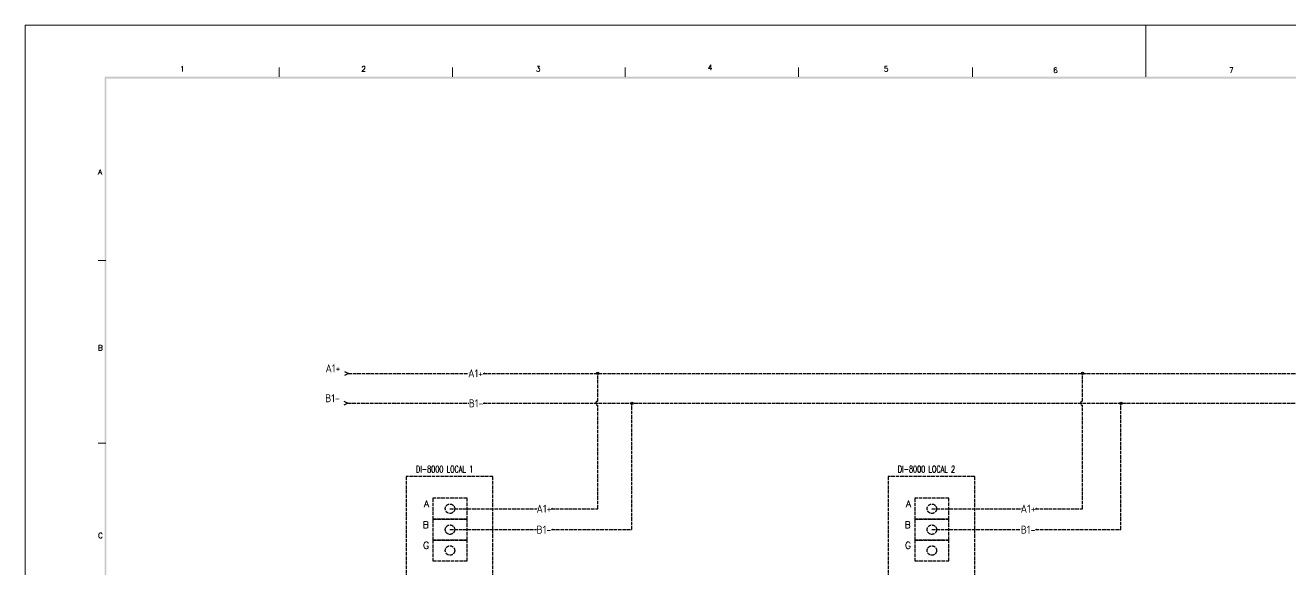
# Model space of a CAD drawing. Header units: millimetres. Extents: x 67033 to 212947, y 35102 to 335921.
# Drawn here: x 67033 to 71308, y 160605 to 162445 of the extents above; entities that cross this region are included whole.
import ezdxf
from ezdxf.enums import TextEntityAlignment as Align

# ---------------------------------------------------------------- set-up
doc = ezdxf.new("R2010")
doc.units = ezdxf.units.MM
doc.linetypes.add('ACAD_ISO02W100', pattern=[15, 12, -3])
for name, color, linetype in [('BORDER', 7, 'Continuous'), ('DESC', 1, 'Continuous'), ('MISC', 2, 'Continuous'), ('RED_2.5mm^2', 1, 'Continuous'), ('SYMS', 7, 'Continuous'), ('WIRES', 7, 'Continuous')]:
    doc.layers.add(name, color=color, linetype=linetype)
doc.styles.add('3', font='ROMANS.SHX', dxfattribs={"width": 0.75})
doc.styles.add('ROMANS', font='romans.shx', dxfattribs={"height": 0.3})
doc.styles.add('WD', font='romans.shx')
doc.styles.add('WD_IEC', font='isocp2.shx', dxfattribs={"width": 0.9, "height": 4})

# ---------------------------------------------------------------- blocks, each defined once
blk = doc.blocks.new('WDDOT')
for radius in [0.72, 0.449, 0.223]:
    blk.add_circle((0, 0), radius)
blk = doc.blocks.new('HA1X3Y')
blk.add_lwpolyline([(-2.5, 1.25), (0, 0), (-2.5, -1.25)])
at = {"style": 'WD_IEC'}
blk.add_attdef('DESC1', text='', height=2.5, dxfattribs=at).set_placement((-5, 0.675), align=Align.RIGHT)
at = {"style": 'WD_IEC', "flags": 1}
blk.add_attdef('X1TERM01', (0, 0), '', height=0.32, dxfattribs=at)
at = {"style": 'WD_IEC'}
blk.add_attdef('DESC2', text='', height=2.5, dxfattribs=at).set_placement((-5, -0.675), align=Align.TOP_RIGHT)
blk = doc.blocks.new('HT0_LGENERIC')
at = {"style": 'WD_IEC'}
blk.add_attdef('COLOR', text='', height=2.5, dxfattribs=at).set_placement((0, 0), align=Align.MIDDLE_CENTER)
for tag, p in [('X4_TINY_DOT_DONT_REMOVE', (-2.5, 0)), ('X1_TINY_DOT_DONT_REMOVE', (2.5, 0))]:
    blk.add_attdef(tag, p, '', height=0.002, dxfattribs=at)
at = {"style": 'WD_IEC', "flags": 1}
for tag, p in [('X4TERM01', (-2.5, 0)), ('X1TERM01', (2.5, 0))]:
    blk.add_attdef(tag, p, '', height=0.2, dxfattribs=at)

msp = doc.modelspace()

# ---------------------------------------------------------------- linework, layer by layer
at = {"layer": 'BORDER', "linetype": 'Continuous', "lineweight": 9}
for p, q in [((70818.8, 162445.3), (70818.8, 162271)), ((67891.3, 162302.3), (67891.3, 162271)), ((68476.8, 162302.3), (68476.8, 162271)), ((69059.9, 162302.3), (69059.9, 162271)), ((69645.4, 162302.3), (69645.4, 162271)), ((70233.3, 162302.3), (70233.3, 162271)), ((67305.8, 161649.8), (67279, 161649.8)), ((67305.8, 161033), (67279, 161033))]:
    msp.add_line(p, q, dxfattribs=at)
msp.add_lwpolyline([(67033.2, 157135.7), (74550.7, 157135.7), (74550.7, 162445.3), (67033.2, 162445.3)], close=True, dxfattribs=at)
at = {"layer": 'BORDER', "lineweight": 9}
for points in [[(67307.2, 162265.2), (67300.9, 162271.5), (67307.2, 157320.5), (67300.9, 157314.1)], [(74366.1, 162265.2), (74372.4, 162271.5), (67307.2, 162265.2), (67300.9, 162271.5)]]:
    msp.add_trace(points, dxfattribs=at)
at = {"layer": 'RED_2.5mm^2', "linetype": 'ACAD_ISO02W100'}
for p, q in [((68124.8, 161268.4), (68529.2, 161268.4)), ((68580.1, 161268.4), (73016, 161268.4)), ((68967.3, 161174.1), (68967.3, 161268.4)), ((70605.1, 161174.1), (70605.1, 161268.4)), ((68122.8, 161167.3), (68532, 161167.3)), ((68580.2, 161167.3), (73016, 161167.3)), ((68967.3, 160810.7), (68967.3, 161160.4)), ((69082.7, 160740), (69082.7, 161167.3)), ((70605.1, 160810.7), (70605.1, 161160.4)), ((70734.7, 160740), (70734.7, 161167.3)), ((68468, 160810.7), (68761.5, 160810.7)), ((68809.7, 160810.7), (68967.3, 160810.7)), ((70096, 160810.7), (70397.3, 160810.7)), ((70445.5, 160810.7), (70605.1, 160810.7)), ((68468, 160740), (68759.9, 160740)), ((68810.8, 160740), (69082.7, 160740)), ((70096, 160740), (70395.6, 160740)), ((70446.5, 160740), (70734.7, 160740))]:
    msp.add_line(p, q, dxfattribs=at)
for centre in [(68967.3, 161167.3), (70605.1, 161167.3)]:
    msp.add_arc(centre, 6.87, 90, 270, dxfattribs=at)
at = {"layer": 'WIRES', "linetype": 'ACAD_ISO02W100'}
for p, q in [((68320, 160919.2), (68320, 158957.3)), ((68613.1, 160919.2), (68320, 160919.2)), ((68613.1, 158957.3), (68613.1, 160919.2)), ((69948, 160919.2), (69948, 158957.3)), ((70241.1, 160919.2), (69948, 160919.2)), ((70241.1, 158957.3), (70241.1, 160919.2))]:
    msp.add_line(p, q, dxfattribs=at)
for points in [[(68525.6, 160846), (68410.3, 160846), (68410.3, 160775.3), (68525.6, 160775.3)], [(70153.7, 160846), (70038.4, 160846), (70038.4, 160775.3), (70153.7, 160775.3)], [(68525.6, 160775.3), (68410.3, 160775.3), (68410.3, 160704.7), (68525.6, 160704.7)], [(70153.7, 160775.3), (70038.4, 160775.3), (70038.4, 160704.7), (70153.7, 160704.7)], [(68525.6, 160704.7), (68410.3, 160704.7), (68410.3, 160634.1), (68525.6, 160634.1)], [(70153.7, 160704.7), (70038.4, 160704.7), (70038.4, 160634.1), (70153.7, 160634.1)]]:
    msp.add_lwpolyline(points, close=True, dxfattribs=at)
for centre in [(68468, 160810.7), (70096, 160810.7), (68468, 160740), (70096, 160740), (68468, 160669.4), (70096, 160669.4)]:
    msp.add_circle(centre, 15.9, dxfattribs=at)

# ---------------------------------------------------------------- block references
at = {"layer": 'SYMS', "linetype": 'ACAD_ISO02W100'}
ref = msp.add_blockref('HA1X3Y', (68124.8, 161268.4), dxfattribs=dict(at, xscale=5.406368959740677, yscale=5.406368959740677, zscale=5.406368959740677))
ref.add_attrib('DESC1', 'A1+', dxfattribs={"layer": 'DESC', "height": 27.03, "style": 'WD_IEC'}).set_placement((68097.8, 161272.1), align=Align.RIGHT)
ref = msp.add_blockref('HT0_LGENERIC', (68554.6, 161268.4), dxfattribs=dict(at, xscale=5.406368959740677, yscale=5.406368959740677, zscale=5.406368959740677))
ref.add_attrib('X4_TINY_DOT_DONT_REMOVE', '.', (68529.2, 161268.4), dxfattribs={"layer": 'MISC', "height": 27, "style": 'WD_IEC'})
ref.add_attrib('X1_TINY_DOT_DONT_REMOVE', '.', (68580.1, 161268.4), dxfattribs={"layer": 'MISC', "height": 27, "style": 'WD_IEC'})
ref.add_attrib('COLOR', 'A1+', dxfattribs={"layer": 'MISC', "height": 27.03, "style": 'WD_IEC'}).set_placement((68554.6, 161268.4), align=Align.MIDDLE_CENTER)
at = {"layer": 'SYMS', "linetype": 'ACAD_ISO02W100', "xscale": 5.406368959740677, "yscale": 5.406368959740677, "zscale": 5.406368959740677}
for p in [(68967.3, 161268.4), (70605.1, 161268.4), (69082.7, 161167.3), (70734.7, 161167.3)]:
    msp.add_blockref('WDDOT', p, dxfattribs=at)
at = {"layer": 'SYMS', "linetype": 'ACAD_ISO02W100'}
ref = msp.add_blockref('HA1X3Y', (68122.8, 161167.3), dxfattribs=dict(at, xscale=5.406368959740677, yscale=5.406368959740677, zscale=5.406368959740677))
ref.add_attrib('DESC1', 'B1-', dxfattribs={"layer": 'DESC', "height": 27.03, "style": 'WD_IEC'}).set_placement((68095.8, 161170.9), align=Align.RIGHT)
ref = msp.add_blockref('HT0_LGENERIC', (68556.1, 161167.3), dxfattribs=dict(at, xscale=5.406368959740677, yscale=5.406368959740677, zscale=5.406368959740677))
ref.add_attrib('X4_TINY_DOT_DONT_REMOVE', '.', (68532, 161167.3), dxfattribs={"layer": 'MISC', "height": 27, "style": 'WD_IEC'})
ref.add_attrib('X1_TINY_DOT_DONT_REMOVE', '.', (68580.2, 161167.3), dxfattribs={"layer": 'MISC', "height": 27, "style": 'WD_IEC'})
ref.add_attrib('COLOR', 'B1-', dxfattribs={"layer": 'MISC', "height": 27.03, "style": 'WD_IEC'}).set_placement((68556.1, 161167.3), align=Align.MIDDLE_CENTER)
ref = msp.add_blockref('HT0_LGENERIC', (68785.6, 160810.7), dxfattribs=dict(at, xscale=5.406368959740677, yscale=5.406368959740677, zscale=5.406368959740677))
ref.add_attrib('X4_TINY_DOT_DONT_REMOVE', '.', (68761.5, 160810.7), dxfattribs={"layer": 'MISC', "height": 27, "style": 'WD_IEC'})
ref.add_attrib('X1_TINY_DOT_DONT_REMOVE', '.', (68809.7, 160810.7), dxfattribs={"layer": 'MISC', "height": 27, "style": 'WD_IEC'})
ref.add_attrib('COLOR', 'A1+', dxfattribs={"layer": 'MISC', "height": 27.03, "style": 'WD_IEC'}).set_placement((68785.6, 160810.7), align=Align.MIDDLE_CENTER)
ref = msp.add_blockref('HT0_LGENERIC', (70421.4, 160810.7), dxfattribs=dict(at, xscale=5.406368959740677, yscale=5.406368959740677, zscale=5.406368959740677))
ref.add_attrib('X4_TINY_DOT_DONT_REMOVE', '.', (70397.3, 160810.7), dxfattribs={"layer": 'MISC', "height": 27, "style": 'WD_IEC'})
ref.add_attrib('X1_TINY_DOT_DONT_REMOVE', '.', (70445.5, 160810.7), dxfattribs={"layer": 'MISC', "height": 27, "style": 'WD_IEC'})
ref.add_attrib('COLOR', 'A1+', dxfattribs={"layer": 'MISC', "height": 27.03, "style": 'WD_IEC'}).set_placement((70421.4, 160810.7), align=Align.MIDDLE_CENTER)
ref = msp.add_blockref('HT0_LGENERIC', (68785.3, 160740), dxfattribs=dict(at, xscale=5.406368959740677, yscale=5.406368959740677, zscale=5.406368959740677))
ref.add_attrib('X4_TINY_DOT_DONT_REMOVE', '.', (68759.9, 160740), dxfattribs={"layer": 'MISC', "height": 27, "style": 'WD_IEC'})
ref.add_attrib('X1_TINY_DOT_DONT_REMOVE', '.', (68810.8, 160740), dxfattribs={"layer": 'MISC', "height": 27, "style": 'WD_IEC'})
ref.add_attrib('COLOR', 'B1-', dxfattribs={"layer": 'MISC', "height": 27.03, "style": 'WD_IEC'}).set_placement((68785.3, 160740), align=Align.MIDDLE_CENTER)
ref = msp.add_blockref('HT0_LGENERIC', (70421.1, 160740), dxfattribs=dict(at, xscale=5.406368959740677, yscale=5.406368959740677, zscale=5.406368959740677))
ref.add_attrib('X4_TINY_DOT_DONT_REMOVE', '.', (70395.6, 160740), dxfattribs={"layer": 'MISC', "height": 27, "style": 'WD_IEC'})
ref.add_attrib('X1_TINY_DOT_DONT_REMOVE', '.', (70446.5, 160740), dxfattribs={"layer": 'MISC', "height": 27, "style": 'WD_IEC'})
ref.add_attrib('COLOR', 'B1-', dxfattribs={"layer": 'MISC', "height": 27.03, "style": 'WD_IEC'}).set_placement((70421.1, 160740), align=Align.MIDDLE_CENTER)

# ---------------------------------------------------------------- texts
at = {"layer": 'BORDER', "linetype": 'Continuous', "lineweight": 9, "style": 'ROMANS'}
for s, p in [('1', (67556.1, 162288.9)), ('2', (68168.4, 162288.9)), ('3', (68758.4, 162288.9)), ('4', (69339.4, 162293.4)), ('5', (69933.8, 162288.9)), ('6', (70505.9, 162284.4)), ('7', (71100.3, 162284.4)), ('A', (67279, 161940.3)), ('B', (67279, 161345.9)), ('C', (67279, 160711.2))]:
    msp.add_text(s, height=17.9, dxfattribs=at).set_placement(p)
at = {"layer": 'WIRES', "linetype": 'ACAD_ISO02W100', "style": '3', "width": 0.7}
for s, p in [('DI-8000 LOCAL 1', (68352.9, 160933.2)), ('DI-8000 LOCAL 2', (69981, 160933.2))]:
    msp.add_text(s, height=22.883, dxfattribs=at).set_placement(p)
at = {"layer": 'WIRES', "linetype": 'ACAD_ISO02W100', "char_height": 22.88, "attachment_point": 3, "style": 'WD'}
for s, insert, width in [('{\\C7;A}', (68397.7, 160839), 62.762), ('{\\C7;A}', (70025.8, 160839), 62.762), ('{\\C7;B}', (68396.6, 160767.8), 155.956), ('{\\C7;B}', (70024.6, 160767.8), 155.956), ('{\\C7;G}', (68397.7, 160698.4), 62.762), ('{\\C7;G}', (70025.8, 160698.4), 62.762)]:
    msp.add_mtext(s, dxfattribs=dict(at, insert=insert, width=width))

doc.saveas('drawing.dxf')
